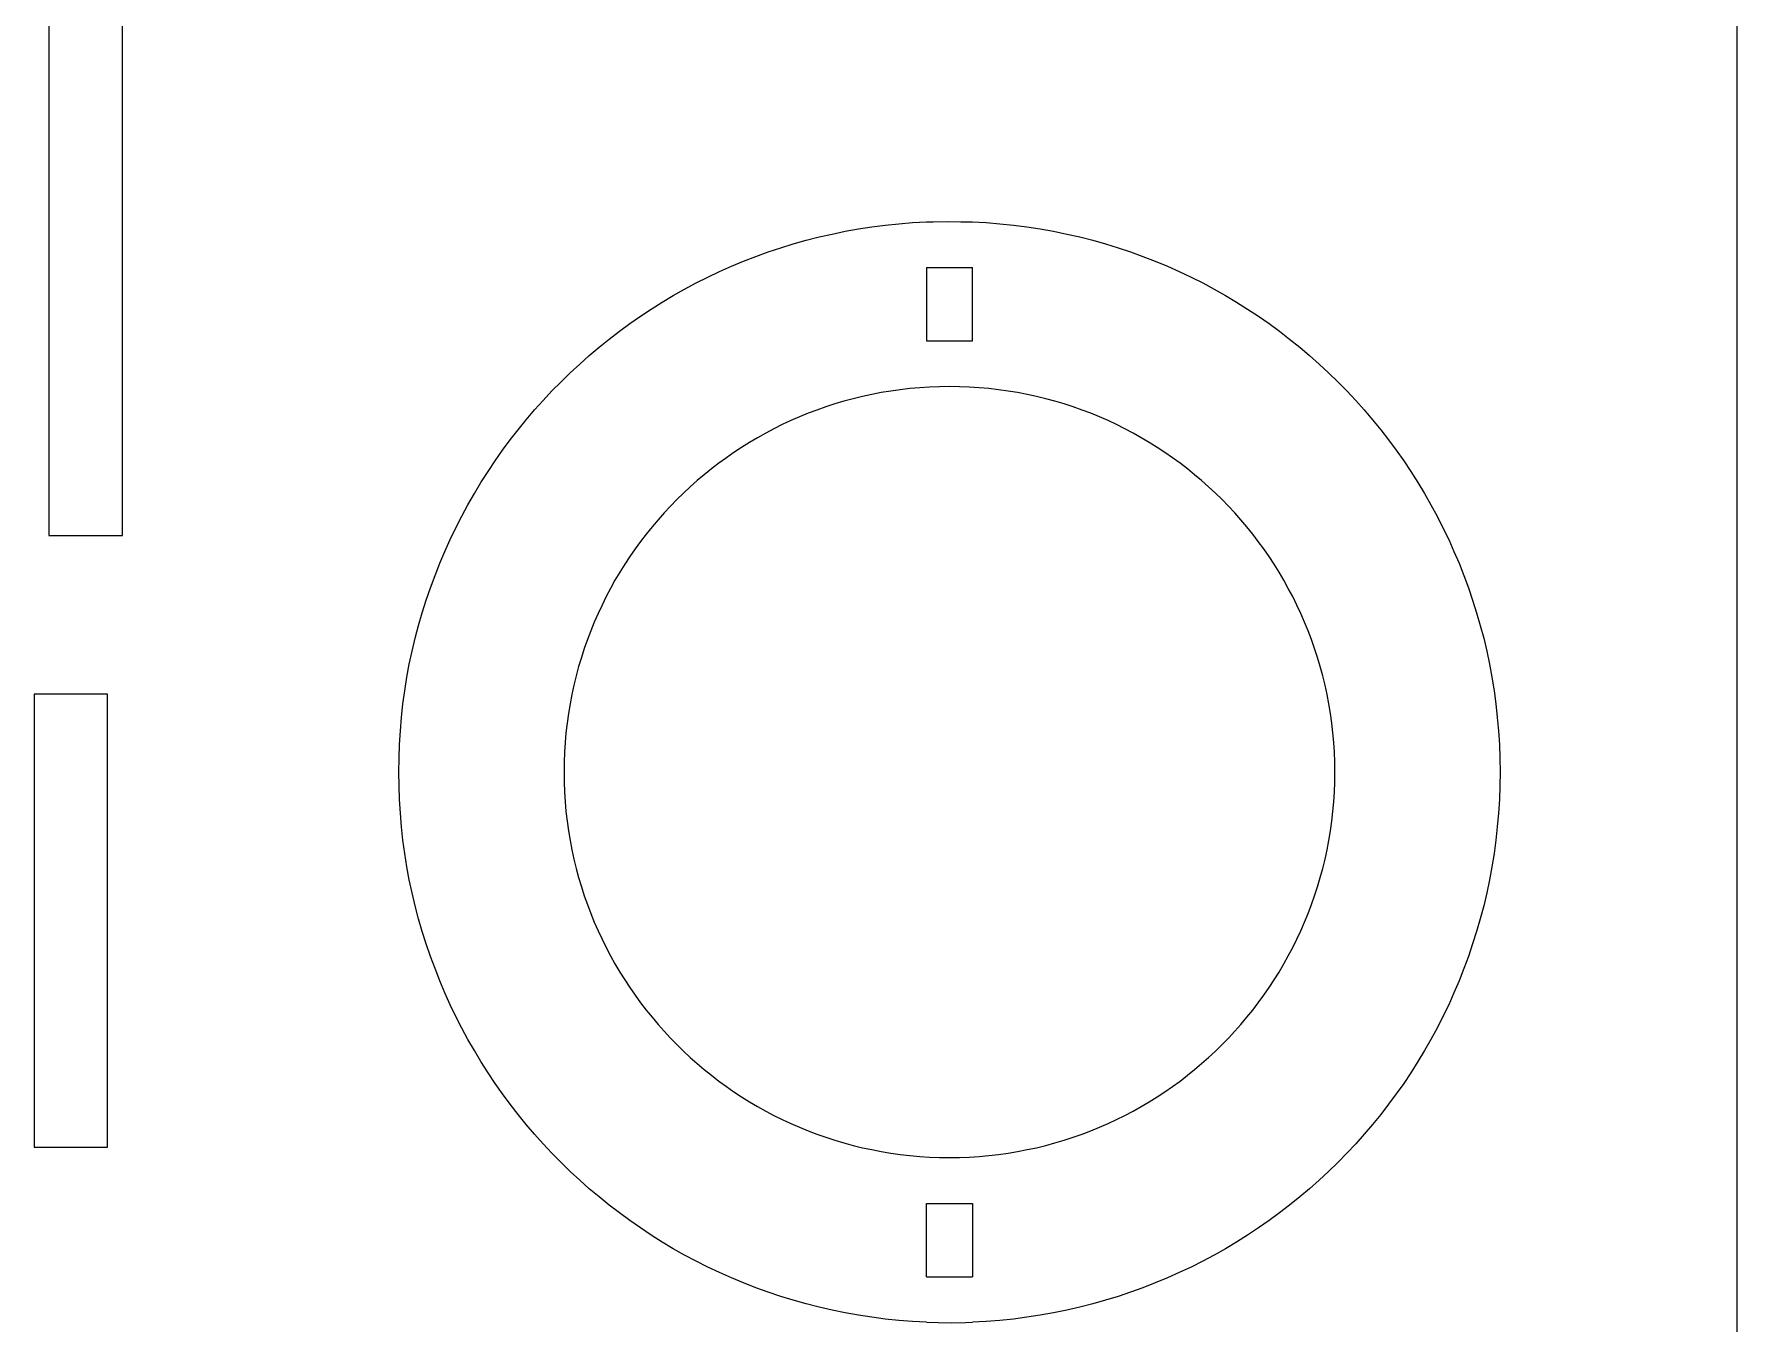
# Model space of a CAD drawing. Extents: x -322 to 322, y -250 to 250.
# Drawn here: x 206.6 to 322.5, y -28.4 to 59.4 of the extents above; entities that cross this region are included whole.
import ezdxf

# ---------------------------------------------------------------- set-up
doc = ezdxf.new("R2010")
doc.units = 0
doc.header["$MEASUREMENT"] = 0
doc.layers.get('0').update_dxf_attribs({"linetype": 'CONTINUOUS'})

msp = doc.modelspace()

# ---------------------------------------------------------------- linework, layer by layer
for p, q in [((322.5, 249.5), (322.5, -249.5)), ((207.6, 69.91), (207.6, 25.31)), ((212.6, 25.31), (212.6, 69.91)), ((263.62, 46.31), (264.53, 46.43)), ((264.53, 46.43), (265.46, 46.52)), ((265.46, 46.52), (266.39, 46.6)), ((266.39, 46.6), (267.33, 46.65)), ((267.33, 46.65), (267.79, 46.66)), ((267.79, 46.66), (268.73, 46.68)), ((268.73, 46.68), (269.67, 46.66)), ((269.67, 46.66), (270.46, 46.65)), ((270.46, 46.65), (271.4, 46.6)), ((271.4, 46.6), (272.33, 46.52)), ((272.33, 46.52), (273.26, 46.43)), ((273.26, 46.43), (274.17, 46.31)), ((258.27, 45.15), (259.14, 45.4)), ((259.14, 45.4), (260.02, 45.62)), ((260.02, 45.62), (260.91, 45.82)), ((260.91, 45.82), (261.8, 46.01)), ((261.8, 46.01), (262.71, 46.17)), ((262.71, 46.17), (263.62, 46.31)), ((274.17, 46.31), (275.08, 46.17)), ((275.08, 46.17), (275.99, 46.01)), ((275.99, 46.01), (276.88, 45.82)), ((276.88, 45.82), (277.77, 45.62)), ((277.77, 45.62), (278.65, 45.4)), ((278.65, 45.4), (279.52, 45.15)), ((254.88, 43.97), (255.72, 44.3)), ((255.72, 44.3), (256.56, 44.6)), ((256.56, 44.6), (257.41, 44.89)), ((257.41, 44.89), (258.27, 45.15)), ((279.52, 45.15), (280.38, 44.89)), ((280.38, 44.89), (281.23, 44.6)), ((281.23, 44.6), (282.07, 44.3)), ((282.07, 44.3), (282.91, 43.97)), ((252.45, 42.89), (253.25, 43.27)), ((253.25, 43.27), (254.06, 43.63)), ((254.06, 43.63), (254.88, 43.97)), ((267.33, 43.55), (270.46, 43.55)), ((267.33, 43.55), (267.33, 38.56)), ((270.46, 38.56), (270.46, 43.55)), ((282.91, 43.97), (283.73, 43.63)), ((283.73, 43.63), (284.54, 43.27)), ((284.54, 43.27), (285.34, 42.89)), ((250.1, 41.64), (250.87, 42.07)), ((250.87, 42.07), (251.65, 42.49)), ((251.65, 42.49), (252.45, 42.89)), ((285.34, 42.89), (286.14, 42.49)), ((286.14, 42.49), (286.92, 42.07)), ((286.92, 42.07), (287.69, 41.64)), ((247.87, 40.23), (248.6, 40.71)), ((248.6, 40.71), (249.35, 41.18)), ((249.35, 41.18), (250.1, 41.64)), ((287.69, 41.64), (288.44, 41.18)), ((288.44, 41.18), (289.19, 40.71)), ((289.19, 40.71), (289.93, 40.23)), ((246.43, 39.21), (247.14, 39.73)), ((247.14, 39.73), (247.87, 40.23)), ((289.93, 40.23), (290.65, 39.73)), ((290.65, 39.73), (291.36, 39.21)), ((245.05, 38.12), (245.74, 38.67)), ((245.74, 38.67), (246.43, 39.21)), ((267.33, 38.56), (270.46, 38.56)), ((291.36, 39.21), (292.05, 38.67)), ((292.05, 38.67), (292.74, 38.12)), ((243.73, 36.97), (244.38, 37.55)), ((244.38, 37.55), (245.05, 38.12)), ((292.74, 38.12), (293.41, 37.55)), ((293.41, 37.55), (294.06, 36.97)), ((242.46, 35.77), (243.09, 36.38)), ((243.09, 36.38), (243.73, 36.97)), ((294.06, 36.97), (294.7, 36.38)), ((294.7, 36.38), (295.33, 35.77)), ((241.24, 34.5), (241.84, 35.14)), ((241.84, 35.14), (242.46, 35.77)), ((263.61, 34.9), (262.97, 34.76)), ((264.25, 35.03), (263.61, 34.9)), ((264.9, 35.13), (264.25, 35.03)), ((265.55, 35.22), (264.9, 35.13)), ((266.21, 35.3), (265.55, 35.22)), ((266.88, 35.36), (266.21, 35.3)), ((267.55, 35.4), (266.88, 35.36)), ((268.22, 35.43), (267.55, 35.4)), ((268.9, 35.44), (268.22, 35.43)), ((269.57, 35.43), (268.9, 35.44)), ((270.25, 35.4), (269.57, 35.43)), ((270.91, 35.36), (270.25, 35.4)), ((271.58, 35.3), (270.91, 35.36)), ((272.24, 35.22), (271.58, 35.3)), ((272.89, 35.13), (272.24, 35.22)), ((273.54, 35.03), (272.89, 35.13)), ((274.18, 34.9), (273.54, 35.03)), ((274.82, 34.76), (274.18, 34.9)), ((295.33, 35.77), (295.95, 35.14)), ((295.95, 35.14), (296.55, 34.5)), ((240.09, 33.18), (240.66, 33.85)), ((240.66, 33.85), (241.24, 34.5)), ((259.28, 33.62), (258.68, 33.37)), ((259.87, 33.84), (259.28, 33.62)), ((260.48, 34.06), (259.87, 33.84)), ((261.09, 34.26), (260.48, 34.06)), ((261.71, 34.44), (261.09, 34.26)), ((262.34, 34.61), (261.71, 34.44)), ((262.97, 34.76), (262.34, 34.61)), ((275.45, 34.61), (274.82, 34.76)), ((276.08, 34.44), (275.45, 34.61)), ((276.7, 34.26), (276.08, 34.44)), ((277.31, 34.06), (276.7, 34.26)), ((277.92, 33.84), (277.31, 34.06)), ((278.52, 33.62), (277.92, 33.84)), ((279.11, 33.37), (278.52, 33.62)), ((296.55, 34.5), (297.13, 33.85)), ((297.13, 33.85), (297.7, 33.18)), ((239, 31.81), (239.54, 32.5)), ((239.54, 32.5), (240.09, 33.18)), ((256.95, 32.56), (256.39, 32.27)), ((257.52, 32.85), (256.95, 32.56)), ((258.1, 33.12), (257.52, 32.85)), ((258.68, 33.37), (258.1, 33.12)), ((279.69, 33.12), (279.11, 33.37)), ((280.27, 32.85), (279.69, 33.12)), ((280.84, 32.56), (280.27, 32.85)), ((281.4, 32.27), (280.84, 32.56)), ((297.7, 33.18), (298.25, 32.5)), ((298.25, 32.5), (298.79, 31.81)), ((238.48, 31.1), (239, 31.81)), ((254.75, 31.3), (254.23, 30.95)), ((255.29, 31.64), (254.75, 31.3)), ((255.84, 31.96), (255.29, 31.64)), ((256.39, 32.27), (255.84, 31.96)), ((281.95, 31.96), (281.4, 32.27)), ((282.5, 31.64), (281.95, 31.96)), ((283.04, 31.3), (282.5, 31.64)), ((283.56, 30.95), (283.04, 31.3)), ((298.79, 31.81), (299.31, 31.1)), ((237.49, 29.65), (237.97, 30.38)), ((237.97, 30.38), (238.48, 31.1)), ((253.2, 30.22), (252.7, 29.84)), ((253.71, 30.59), (253.2, 30.22)), ((254.23, 30.95), (253.71, 30.59)), ((284.08, 30.59), (283.56, 30.95)), ((284.59, 30.22), (284.08, 30.59)), ((285.09, 29.84), (284.59, 30.22)), ((299.31, 31.1), (299.82, 30.38)), ((299.82, 30.38), (300.31, 29.65)), ((237.01, 28.91), (237.49, 29.65)), ((251.73, 29.04), (251.25, 28.62)), ((252.21, 29.44), (251.73, 29.04)), ((252.7, 29.84), (252.21, 29.44)), ((285.58, 29.44), (285.09, 29.84)), ((286.06, 29.04), (285.58, 29.44)), ((286.54, 28.62), (286.06, 29.04)), ((300.31, 29.65), (300.78, 28.91)), ((236.12, 27.39), (236.56, 28.16)), ((236.56, 28.16), (237.01, 28.91)), ((250.79, 28.19), (250.34, 27.75)), ((251.25, 28.62), (250.79, 28.19)), ((287, 28.19), (286.54, 28.62)), ((287.45, 27.75), (287, 28.19)), ((300.78, 28.91), (301.23, 28.16)), ((301.23, 28.16), (301.67, 27.39)), ((235.7, 26.62), (236.12, 27.39)), ((249.47, 26.84), (249.06, 26.37)), ((249.9, 27.3), (249.47, 26.84)), ((250.34, 27.75), (249.9, 27.3)), ((287.89, 27.3), (287.45, 27.75)), ((288.32, 26.84), (287.89, 27.3)), ((288.73, 26.37), (288.32, 26.84)), ((301.67, 27.39), (302.09, 26.62)), ((234.92, 25.03), (235.3, 25.83)), ((235.3, 25.83), (235.7, 26.62)), ((248.65, 25.89), (248.25, 25.4)), ((249.06, 26.37), (248.65, 25.89)), ((289.14, 25.89), (288.73, 26.37)), ((289.54, 25.4), (289.14, 25.89)), ((302.09, 26.62), (302.49, 25.83)), ((302.49, 25.83), (302.88, 25.03)), ((207.6, 25.31), (212.6, 25.31)), ((234.55, 24.22), (234.92, 25.03)), ((247.5, 24.39), (247.14, 23.87)), ((247.87, 24.9), (247.5, 24.39)), ((248.25, 25.4), (247.87, 24.9)), ((289.92, 24.9), (289.54, 25.4)), ((290.29, 24.39), (289.92, 24.9)), ((290.65, 23.87), (290.29, 24.39)), ((302.88, 25.03), (303.24, 24.22)), ((233.88, 22.58), (234.2, 23.41)), ((234.2, 23.41), (234.55, 24.22)), ((246.79, 23.34), (246.46, 22.8)), ((247.14, 23.87), (246.79, 23.34)), ((291, 23.34), (290.65, 23.87)), ((291.33, 22.8), (291, 23.34)), ((303.24, 24.22), (303.59, 23.41)), ((303.59, 23.41), (303.91, 22.58)), ((233.57, 21.74), (233.88, 22.58)), ((246.13, 22.26), (245.83, 21.7)), ((246.46, 22.8), (246.13, 22.26)), ((291.66, 22.26), (291.33, 22.8)), ((291.96, 21.7), (291.66, 22.26)), ((303.91, 22.58), (304.22, 21.74)), ((233.01, 20.04), (233.28, 20.9)), ((233.28, 20.9), (233.57, 21.74)), ((245.53, 21.14), (245.25, 20.57)), ((245.83, 21.7), (245.53, 21.14)), ((292.26, 21.14), (291.96, 21.7)), ((292.54, 20.57), (292.26, 21.14)), ((304.22, 21.74), (304.51, 20.9)), ((304.51, 20.9), (304.78, 20.04)), ((232.76, 19.18), (233.01, 20.04)), ((244.98, 20), (244.72, 19.41)), ((245.25, 20.57), (244.98, 20)), ((292.81, 20), (292.54, 20.57)), ((293.07, 19.41), (292.81, 20)), ((304.78, 20.04), (305.03, 19.18)), ((232.53, 18.31), (232.76, 19.18)), ((244.48, 18.82), (244.25, 18.22)), ((244.72, 19.41), (244.48, 18.82)), ((293.31, 18.82), (293.07, 19.41)), ((293.54, 18.22), (293.31, 18.82)), ((305.03, 19.18), (305.26, 18.31)), ((232.13, 16.54), (232.32, 17.43)), ((232.32, 17.43), (232.53, 18.31)), ((244.04, 17.61), (243.84, 17)), ((244.25, 18.22), (244.04, 17.61)), ((293.75, 17.61), (293.54, 18.22)), ((293.95, 17), (293.75, 17.61)), ((305.26, 18.31), (305.47, 17.43)), ((305.47, 17.43), (305.66, 16.54)), ((231.97, 15.65), (232.13, 16.54)), ((243.65, 16.38), (243.48, 15.76)), ((243.84, 17), (243.65, 16.38)), ((294.14, 16.38), (293.95, 17)), ((294.31, 15.76), (294.14, 16.38)), ((305.66, 16.54), (305.82, 15.65)), ((231.82, 14.74), (231.97, 15.65)), ((243.33, 15.12), (243.19, 14.49)), ((243.48, 15.76), (243.33, 15.12)), ((294.46, 15.12), (294.31, 15.76)), ((294.6, 14.49), (294.46, 15.12)), ((305.82, 15.65), (305.97, 14.74)), ((211.58, 14.51), (206.59, 14.51)), ((206.59, 14.51), (206.59, -16.32)), ((211.58, -16.32), (211.58, 14.51)), ((231.7, 13.84), (231.82, 14.74)), ((243.19, 14.49), (243.07, 13.84)), ((294.72, 13.84), (294.6, 14.49)), ((305.97, 14.74), (306.09, 13.84)), ((231.52, 12), (231.6, 12.92)), ((231.6, 12.92), (231.7, 13.84)), ((242.96, 13.19), (242.87, 12.54)), ((243.07, 13.84), (242.96, 13.19)), ((294.83, 13.19), (294.72, 13.84)), ((294.92, 12.54), (294.83, 13.19)), ((306.09, 13.84), (306.19, 12.92)), ((306.19, 12.92), (306.27, 12)), ((231.46, 11.07), (231.52, 12)), ((242.79, 11.88), (242.74, 11.22)), ((242.87, 12.54), (242.79, 11.88)), ((295, 11.88), (294.92, 12.54)), ((295.06, 11.22), (295, 11.88)), ((306.27, 12), (306.33, 11.07)), ((231.43, 10.14), (231.46, 11.07)), ((242.69, 10.55), (242.67, 9.88)), ((242.74, 11.22), (242.69, 10.55)), ((295.1, 10.55), (295.06, 11.22)), ((295.12, 9.88), (295.1, 10.55)), ((306.33, 11.07), (306.36, 10.14)), ((231.41, 9.2), (231.43, 10.14)), ((242.67, 9.88), (242.66, 9.2)), ((295.13, 9.2), (295.12, 9.88)), ((306.36, 10.14), (306.38, 9.2)), ((231.43, 8.26), (231.41, 9.2)), ((231.46, 7.33), (231.43, 8.26)), ((242.66, 9.2), (242.67, 8.52)), ((242.67, 8.52), (242.69, 7.85)), ((295.1, 7.85), (295.12, 8.52)), ((295.12, 8.52), (295.13, 9.2)), ((306.36, 8.26), (306.33, 7.33)), ((306.38, 9.2), (306.36, 8.26)), ((231.52, 6.4), (231.46, 7.33)), ((242.69, 7.85), (242.74, 7.18)), ((242.74, 7.18), (242.79, 6.52)), ((295, 6.52), (295.06, 7.18)), ((295.06, 7.18), (295.1, 7.85)), ((306.33, 7.33), (306.27, 6.4)), ((231.6, 5.48), (231.52, 6.4)), ((242.79, 6.52), (242.87, 5.86)), ((242.87, 5.86), (242.96, 5.2)), ((294.83, 5.2), (294.92, 5.86)), ((294.92, 5.86), (295, 6.52)), ((306.27, 6.4), (306.19, 5.48)), ((231.7, 4.56), (231.6, 5.48)), ((242.96, 5.2), (243.07, 4.55)), ((294.72, 4.55), (294.83, 5.2)), ((306.19, 5.48), (306.09, 4.56)), ((231.82, 3.65), (231.7, 4.56)), ((231.97, 2.75), (231.82, 3.65)), ((243.07, 4.55), (243.19, 3.91)), ((243.19, 3.91), (243.33, 3.27)), ((294.46, 3.27), (294.6, 3.91)), ((294.6, 3.91), (294.72, 4.55)), ((305.97, 3.65), (305.82, 2.75)), ((306.09, 4.56), (305.97, 3.65)), ((232.13, 1.86), (231.97, 2.75)), ((243.33, 3.27), (243.48, 2.64)), ((243.48, 2.64), (243.65, 2.02)), ((294.14, 2.02), (294.31, 2.64)), ((294.31, 2.64), (294.46, 3.27)), ((305.82, 2.75), (305.66, 1.86)), ((232.32, 0.97), (232.13, 1.86)), ((243.65, 2.02), (243.84, 1.4)), ((243.84, 1.4), (244.04, 0.78)), ((293.75, 0.78), (293.95, 1.4)), ((293.95, 1.4), (294.14, 2.02)), ((305.66, 1.86), (305.47, 0.97)), ((232.53, 0.09), (232.32, 0.97)), ((232.76, -0.78), (232.53, 0.09)), ((244.04, 0.78), (244.25, 0.18)), ((244.25, 0.18), (244.48, -0.42)), ((293.31, -0.42), (293.54, 0.18)), ((293.54, 0.18), (293.75, 0.78)), ((305.26, 0.09), (305.03, -0.78)), ((305.47, 0.97), (305.26, 0.09)), ((233.01, -1.65), (232.76, -0.78)), ((244.48, -0.42), (244.72, -1.01)), ((244.72, -1.01), (244.98, -1.6)), ((292.81, -1.6), (293.07, -1.01)), ((293.07, -1.01), (293.31, -0.42)), ((305.03, -0.78), (304.78, -1.65)), ((233.28, -2.5), (233.01, -1.65)), ((244.98, -1.6), (245.25, -2.18)), ((245.25, -2.18), (245.53, -2.75)), ((292.26, -2.75), (292.54, -2.18)), ((292.54, -2.18), (292.81, -1.6)), ((304.78, -1.65), (304.51, -2.5)), ((233.57, -3.35), (233.28, -2.5)), ((233.88, -4.18), (233.57, -3.35)), ((245.53, -2.75), (245.83, -3.31)), ((245.83, -3.31), (246.13, -3.86)), ((291.66, -3.86), (291.96, -3.31)), ((291.96, -3.31), (292.26, -2.75)), ((304.22, -3.35), (303.91, -4.18)), ((304.51, -2.5), (304.22, -3.35)), ((234.2, -5.01), (233.88, -4.18)), ((246.13, -3.86), (246.46, -4.41)), ((246.46, -4.41), (246.79, -4.94)), ((291, -4.94), (291.33, -4.41)), ((291.33, -4.41), (291.66, -3.86)), ((303.91, -4.18), (303.59, -5.01)), ((234.55, -5.83), (234.2, -5.01)), ((246.79, -4.94), (247.14, -5.47)), ((247.14, -5.47), (247.5, -5.99)), ((290.29, -5.99), (290.65, -5.47)), ((290.65, -5.47), (291, -4.94)), ((303.59, -5.01), (303.24, -5.83)), ((234.92, -6.64), (234.55, -5.83)), ((235.3, -7.43), (234.92, -6.64)), ((247.5, -5.99), (247.87, -6.5)), ((247.87, -6.5), (248.25, -7)), ((289.54, -7), (289.92, -6.5)), ((289.92, -6.5), (290.29, -5.99)), ((302.88, -6.64), (302.49, -7.43)), ((303.24, -5.83), (302.88, -6.64)), ((235.7, -8.22), (235.3, -7.43)), ((248.25, -7), (248.65, -7.49)), ((248.65, -7.49), (249.06, -7.97)), ((249.06, -7.97), (249.47, -8.44)), ((288.32, -8.44), (288.73, -7.97)), ((288.73, -7.97), (289.14, -7.49)), ((289.14, -7.49), (289.54, -7)), ((302.49, -7.43), (302.09, -8.22)), ((236.12, -9), (235.7, -8.22)), ((236.56, -9.76), (236.12, -9)), ((249.47, -8.44), (249.9, -8.9)), ((249.9, -8.9), (250.34, -9.35)), ((287.45, -9.35), (287.89, -8.9)), ((287.89, -8.9), (288.32, -8.44)), ((301.67, -9), (301.23, -9.76)), ((302.09, -8.22), (301.67, -9)), ((237.01, -10.51), (236.56, -9.76)), ((250.34, -9.35), (250.79, -9.79)), ((250.79, -9.79), (251.25, -10.22)), ((251.25, -10.22), (251.73, -10.64)), ((286.06, -10.64), (286.54, -10.22)), ((286.54, -10.22), (287, -9.79)), ((287, -9.79), (287.45, -9.35)), ((301.23, -9.76), (300.78, -10.51)), ((237.49, -11.26), (237.01, -10.51)), ((237.97, -11.99), (237.49, -11.26)), ((251.73, -10.64), (252.21, -11.05)), ((252.21, -11.05), (252.7, -11.44)), ((252.7, -11.44), (253.2, -11.83)), ((284.59, -11.83), (285.09, -11.44)), ((285.09, -11.44), (285.58, -11.05)), ((285.58, -11.05), (286.06, -10.64)), ((300.31, -11.26), (299.82, -11.99)), ((300.78, -10.51), (300.31, -11.26)), ((238.48, -12.71), (237.97, -11.99)), ((239, -13.41), (238.48, -12.71)), ((253.2, -11.83), (253.71, -12.2)), ((253.71, -12.2), (254.23, -12.56)), ((254.23, -12.56), (254.75, -12.9)), ((283.04, -12.9), (283.56, -12.56)), ((283.56, -12.56), (284.08, -12.2)), ((284.08, -12.2), (284.59, -11.83)), ((299.31, -12.71), (298.79, -13.41)), ((299.82, -11.99), (299.31, -12.71)), ((239.54, -14.1), (239, -13.41)), ((254.75, -12.9), (255.29, -13.24)), ((255.29, -13.24), (255.84, -13.56)), ((255.84, -13.56), (256.39, -13.87)), ((256.39, -13.87), (256.95, -14.17)), ((280.84, -14.17), (281.4, -13.87)), ((281.4, -13.87), (281.95, -13.56)), ((281.95, -13.56), (282.5, -13.24)), ((282.5, -13.24), (283.04, -12.9)), ((298.79, -13.41), (298.25, -14.1)), ((240.09, -14.78), (239.54, -14.1)), ((240.66, -15.45), (240.09, -14.78)), ((256.95, -14.17), (257.52, -14.45)), ((257.52, -14.45), (258.1, -14.72)), ((258.1, -14.72), (258.68, -14.98)), ((258.68, -14.98), (259.28, -15.22)), ((278.52, -15.22), (279.11, -14.98)), ((279.11, -14.98), (279.69, -14.72)), ((279.69, -14.72), (280.27, -14.45)), ((280.27, -14.45), (280.84, -14.17)), ((297.7, -14.78), (297.13, -15.45)), ((298.25, -14.1), (297.7, -14.78)), ((241.24, -16.1), (240.66, -15.45)), ((241.84, -16.74), (241.24, -16.1)), ((259.28, -15.22), (259.87, -15.45)), ((259.87, -15.45), (260.48, -15.66)), ((260.48, -15.66), (261.09, -15.86)), ((261.09, -15.86), (261.71, -16.04)), ((261.71, -16.04), (262.34, -16.21)), ((262.34, -16.21), (262.97, -16.37)), ((274.82, -16.37), (275.45, -16.21)), ((275.45, -16.21), (276.08, -16.04)), ((276.08, -16.04), (276.7, -15.86)), ((276.7, -15.86), (277.31, -15.66)), ((277.31, -15.66), (277.92, -15.45)), ((277.92, -15.45), (278.52, -15.22)), ((296.55, -16.1), (295.95, -16.74)), ((297.13, -15.45), (296.55, -16.1)), ((206.59, -16.32), (211.58, -16.32)), ((242.46, -17.37), (241.84, -16.74)), ((243.09, -17.98), (242.46, -17.37)), ((262.97, -16.37), (263.61, -16.5)), ((263.61, -16.5), (264.25, -16.63)), ((264.25, -16.63), (264.9, -16.74)), ((264.9, -16.74), (265.55, -16.83)), ((265.55, -16.83), (266.21, -16.9)), ((266.21, -16.9), (266.88, -16.96)), ((266.88, -16.96), (267.55, -17)), ((267.55, -17), (268.22, -17.03)), ((268.22, -17.03), (268.9, -17.04)), ((268.9, -17.04), (269.57, -17.03)), ((269.57, -17.03), (270.25, -17)), ((270.25, -17), (270.91, -16.96)), ((270.91, -16.96), (271.58, -16.9)), ((271.58, -16.9), (272.24, -16.83)), ((272.24, -16.83), (272.89, -16.74)), ((272.89, -16.74), (273.54, -16.63)), ((273.54, -16.63), (274.18, -16.5)), ((274.18, -16.5), (274.82, -16.37)), ((295.33, -17.37), (294.7, -17.98)), ((295.95, -16.74), (295.33, -17.37)), ((243.73, -18.58), (243.09, -17.98)), ((294.7, -17.98), (294.06, -18.58)), ((244.38, -19.16), (243.73, -18.58)), ((245.05, -19.72), (244.38, -19.16)), ((293.41, -19.16), (292.74, -19.72)), ((294.06, -18.58), (293.41, -19.16)), ((245.74, -20.27), (245.05, -19.72)), ((246.43, -20.81), (245.74, -20.27)), ((247.14, -21.33), (246.43, -20.81)), ((267.33, -25.16), (267.33, -20.16)), ((267.33, -20.16), (270.46, -20.16)), ((270.46, -20.16), (270.46, -25.16)), ((291.36, -20.81), (290.65, -21.33)), ((292.05, -20.27), (291.36, -20.81)), ((292.74, -19.72), (292.05, -20.27)), ((247.87, -21.83), (247.14, -21.33)), ((248.6, -22.32), (247.87, -21.83)), ((289.93, -21.83), (289.19, -22.32)), ((290.65, -21.33), (289.93, -21.83)), ((249.35, -22.79), (248.6, -22.32)), ((250.1, -23.24), (249.35, -22.79)), ((288.44, -22.79), (287.69, -23.24)), ((289.19, -22.32), (288.44, -22.79)), ((250.87, -23.67), (250.1, -23.24)), ((251.65, -24.09), (250.87, -23.67)), ((252.45, -24.49), (251.65, -24.09)), ((286.14, -24.09), (285.34, -24.49)), ((286.92, -23.67), (286.14, -24.09)), ((287.69, -23.24), (286.92, -23.67)), ((253.25, -24.87), (252.45, -24.49)), ((254.06, -25.23), (253.25, -24.87)), ((254.88, -25.57), (254.06, -25.23)), ((267.33, -25.16), (270.46, -25.16)), ((283.73, -25.23), (282.91, -25.57)), ((284.54, -24.87), (283.73, -25.23)), ((285.34, -24.49), (284.54, -24.87)), ((255.72, -25.9), (254.88, -25.57)), ((256.56, -26.2), (255.72, -25.9)), ((257.41, -26.49), (256.56, -26.2)), ((258.27, -26.75), (257.41, -26.49)), ((280.38, -26.49), (279.52, -26.75)), ((281.23, -26.2), (280.38, -26.49)), ((282.07, -25.9), (281.23, -26.2)), ((282.91, -25.57), (282.07, -25.9)), ((259.14, -27), (258.27, -26.75)), ((260.02, -27.22), (259.14, -27)), ((260.91, -27.43), (260.02, -27.22)), ((261.8, -27.61), (260.91, -27.43)), ((262.71, -27.77), (261.8, -27.61)), ((263.62, -27.91), (262.71, -27.77)), ((275.08, -27.77), (274.17, -27.91)), ((275.99, -27.61), (275.08, -27.77)), ((276.88, -27.43), (275.99, -27.61)), ((277.77, -27.22), (276.88, -27.43)), ((278.65, -27), (277.77, -27.22)), ((279.52, -26.75), (278.65, -27)), ((264.53, -28.03), (263.62, -27.91)), ((265.46, -28.12), (264.53, -28.03)), ((266.39, -28.2), (265.46, -28.12)), ((267.33, -28.25), (266.39, -28.2)), ((267.33, -28.25), (268.12, -28.27)), ((268.12, -28.27), (269.06, -28.28)), ((269.06, -28.28), (270, -28.27)), ((270, -28.27), (270.46, -28.25)), ((271.4, -28.2), (270.46, -28.25)), ((272.33, -28.12), (271.4, -28.2)), ((273.26, -28.03), (272.33, -28.12)), ((274.17, -27.91), (273.26, -28.03))]:
    msp.add_line(p, q)

doc.saveas('drawing.dxf')
